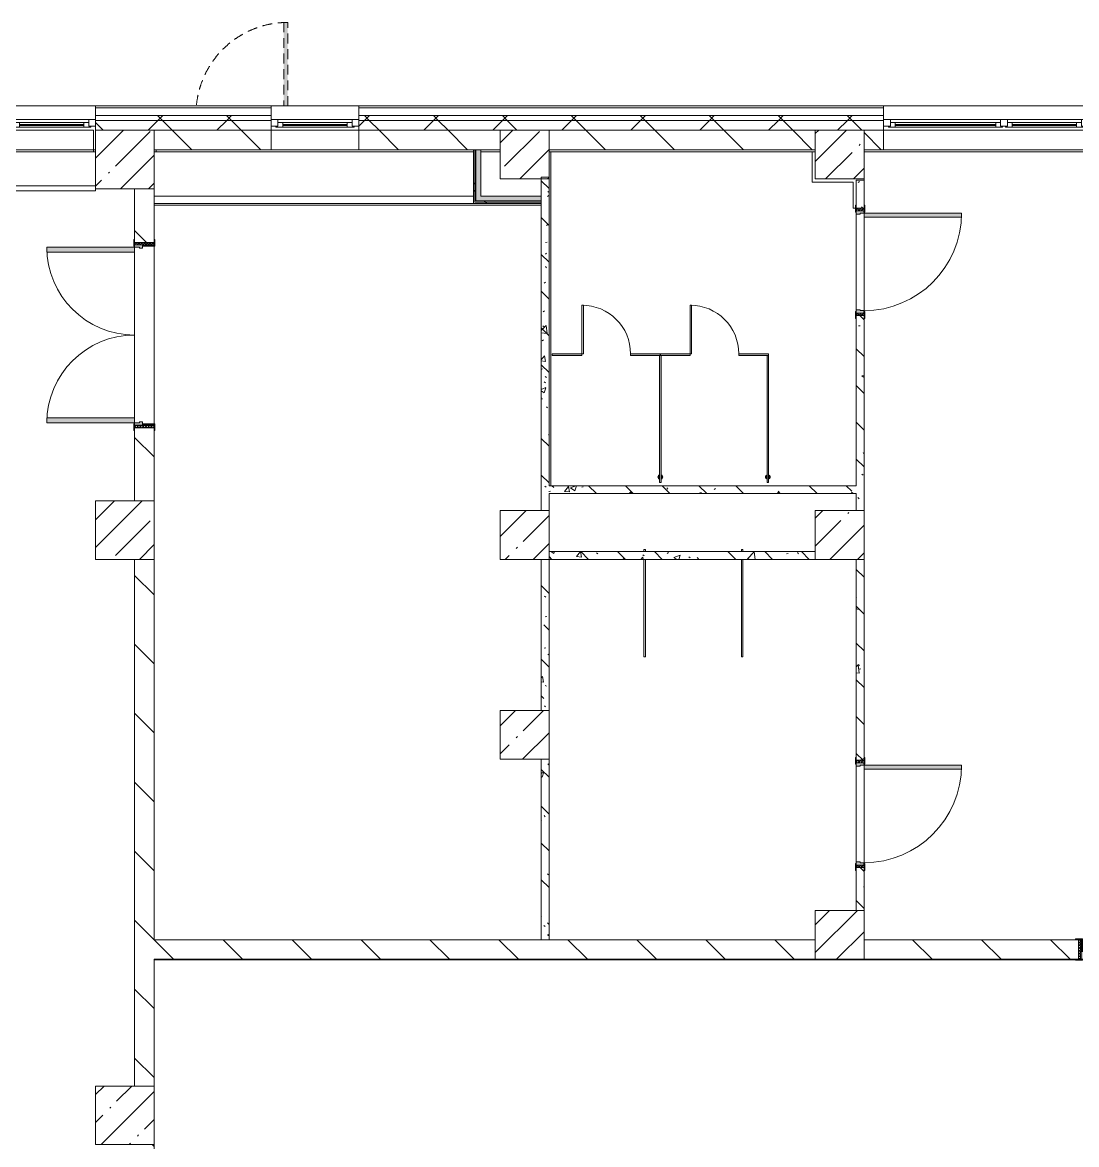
# Model space of a CAD drawing. Header units: millimetres. Extents: x 81609 to 272668, y -8553 to 29000.
# Drawn here: x 211068 to 221877, y 16700 to 28205 of the extents above; entities that cross this region are included whole.
import ezdxf

# ---------------------------------------------------------------- set-up
doc = ezdxf.new("R2010")
doc.units = ezdxf.units.MM
doc.linetypes.add('200_ШТРИХ__ш1_п0_6_', pattern=[160, 100, -60])
for name, color, linetype, lineweight in [('A-DETL-MBND-1', 7, '200_ШТРИХ__ш1_п0_6_', 9), ('A-DOOR-6', 7, 'Continuous', 5), ('A-GENM-3', 7, 'Continuous', 5), ('A-GLAZ-3', 7, 'Continuous', 5), ('A-WALL', 7, 'Continuous', 9), ('A-WALL-2', 7, 'Continuous', 5), ('I-WALL-3', 7, 'Continuous', 5), ('S-COLS-1', 7, 'Continuous', 5)]:
    doc.layers.add(name, color=color, linetype=linetype, lineweight=lineweight)
for name, color, linetype, lineweight, true_color in [('A-DOOR-4', 7, 'Continuous', 5, 0xe2e2e2), ('A-DOOR-5', 7, 'Continuous', 5, 0xaaaaaa), ('A-DOOR-FRAM-2', 7, 'Continuous', 5, 0xe2e2e2), ('A-DOOR-FRAM-4', 7, 'Continuous', 5, 0xaaaaaa), ('A-FLOR-1', 7, 'Continuous', 5, 0xaaaaaa), ('A-GENM-5', 7, 'Continuous', 5, 0xe2ddcd), ('I-WALL-1', 7, 'Continuous', 5, 0xe7e7e7), ('I-WALL-5', 7, 'Continuous', 5, 0x787878)]:
    doc.layers.add(name, color=color, linetype=linetype, lineweight=lineweight, true_color=true_color)
pattern_1 = [(45, (145658, 0), (-285.1231, 285.1231), []), (45, (145943.1, 0), (-285.1231, 285.1231), [504.031, -100.806, 16.764, -84.042])]
pattern_2 = [(135, (145658, 0), (-353.5534, -353.5534), [])]
pattern_3 = [(135, (145658, 0), (-377.1708, -377.1708), [533.4, -88.9, 17.78, -88.9]), (135, (145658, 376.94), (-377.1708, -377.1708), []), (50, (145658, 0), (637.6445, -55.7866), [66.675, -733.425]), (355, (145658, 0), (-123.3494, 668.699), [53.34, -586.74]), (100.451, (145711.1, -4.65), (514.299, 612.908), [56.665, -623.315]), (46.184, (145658, 177.8), (948.7764, -147.15), [100.012, -1100.137]), (96.636, (145737.05, 165.5), (830.909, 865.997), [84.998, -934.973]), (351.184, (145658, 177.8), (830.918, 865.988), [80.01, -880.11]), (21, (145746.9, 133.35), (530.6506, -357.9283), [66.675, -733.425]), (326, (145746.9, 133.35), (216.308, 644.6585), [53.34, -586.74]), (71.451, (145791.1, 103.5), (746.9596, 286.7243), [56.665, -623.315]), (37.5, (145657.99, 0), (10.8105, 295.9426), [16.764, -562.864, 16.764, -578.866, -588.962]), (37.5, (145657.99, 0), (10.8105, 295.9426), [-1175.258, 16.764, -572.198]), (7.5, (145658, 0), (233.8692, 350.6318), [16.764, -322.834, 16.764, -549.529, -224.472]), (7.5, (145658, 0), (233.8692, 350.6318), [-905.891, 16.764, -207.708]), (327.5, (145459.74, 0), (474.5678, -20.0513), [16.764, -205.486, 16.764, -676.656, -920.115]), (327.5, (145459.74, 0), (474.5678, -20.0513), [-915.67, 16.764, -903.351]), (317.5, (145370.84, 0), (518.4522, 88.9934), [16.764, -272.161, 16.764, -443.738, -653.415]), (317.5, (145370.84, 0), (518.4522, 88.9934), [-749.427, 16.764, -636.651])]
pattern_4 = [(45, (145658, 0), (-353.5534, 353.5534), []), (135, (145658, 0), (-353.5534, -353.5534), [])]
pattern_5 = [(45, (145658, 0), (-530.33, 530.33), []), (135, (145658, 0), (-530.33, -530.33), [])]

# ---------------------------------------------------------------- blocks, each defined once
blk = doc.blocks.new('BSC_Колонна _Прямоугольная - 600х600-V215-2_9_3_птичка')
at = {"layer": 'S-COLS-1'}
h = blk.add_hatch(dxfattribs=at)
h.set_pattern_fill('FP_75', color=256, style=0, pattern_type=2)
h.set_pattern_definition([(45, (-66460, -17000), (-285.1231, 285.1231), []), (45, (-66174.88, -17000), (-285.1231, 285.1231), [504.031, -100.806, 16.764, -84.042])])
h.paths.add_polyline_path([(-300, -300), (300, -300), (300, 300), (-300, 300), (-300, 6)])
for p, q in [((300, 300), (-300, 300)), ((-300, 300), (-300, -300)), ((300, -300), (300, 300)), ((-300, -300), (300, -300))]:
    blk.add_line(p, q, dxfattribs=at)
blk = doc.blocks.new('BSC_Колонна _Прямоугольная - 500х500-V240-2_9_3_птичка')
at = {"layer": 'S-COLS-1'}
h = blk.add_hatch(dxfattribs=at)
h.set_pattern_fill('FP_97', color=256, style=0, pattern_type=2)
h.set_pattern_definition([(45, (-73790, -22950), (-285.1231, 285.1231), []), (45, (-73504.88, -22950), (-285.1231, 285.1231), [504.031, -100.806, 16.764, -84.042])])
h.paths.add_polyline_path([(-250, -250), (250, -250), (250, 250), (-250, 250), (-250, -160)])
for p, q in [((250, 250), (-250, 250)), ((-250, 250), (-250, -250)), ((250, -250), (250, 250)), ((-250, -250), (250, -250))]:
    blk.add_line(p, q, dxfattribs=at)
blk = doc.blocks.new('BSC_Колонна _Прямоугольная - 500х500-V241-2_9_3_птичка')
at = {"layer": 'S-COLS-1'}
h = blk.add_hatch(dxfattribs=at)
h.set_pattern_fill('FP_98', color=256, style=0, pattern_type=2)
h.set_pattern_definition([(45, (-70560, -22950), (-285.1231, 285.1231), []), (45, (-70274.88, -22950), (-285.1231, 285.1231), [504.031, -100.806, 16.764, -84.042])])
h.paths.add_polyline_path([(-250, -250), (250, -250), (250, 250), (-250, 250), (-250, -160)])
for p, q in [((250, 250), (-250, 250)), ((-250, 250), (-250, -250)), ((250, -250), (250, 250)), ((-250, -250), (250, -250))]:
    blk.add_line(p, q, dxfattribs=at)
blk = doc.blocks.new('110_Дверь_СКБ_1Ст_Внутренняя1 - Д-4 1100x2100h_су мгн-32375332-2_9_3_птичка')
at = {"layer": 'A-DOOR-4'}
h = blk.add_hatch(color=256, dxfattribs=at)
h.paths.add_polyline_path([(512.5, 100), (512.5, 60), (502.5, 60), (502.5, 20), (537.5, 20), (537.5, 100)])
h.paths.add_polyline_path([(-487.5, 100), (-512.5, 100), (-512.5, 20), (-477.5, 20), (-477.5, 60), (-487.5, 60)])
at = {"layer": 'A-DOOR-5'}
h = blk.add_hatch(dxfattribs=at)
h.set_pattern_fill('FP_22', color=256, style=0, pattern_type=2)
h.set_pattern_definition([(135, (1751.41, 164.685), (-14.14214, -14.14214), []), (225, (1751.41, 164.685), (14.14214, -14.14214), [])])
h.paths.add_polyline_path([(562.5, 100), (537.5, 100), (537.5, -100), (562.5, -100)])
at = {"layer": 'A-DOOR-FRAM-2'}
for points in [[(-487.5, 1100), (-487.5, 100), (-447.5, 100), (-447.5, 1100)], [(-567.5, 108), (-567.5, 100), (-497.5, 100), (-497.5, 108)], [(-497.5, 20), (-512.5, 20), (-512.5, -100), (-497.5, -100)], [(592.5, 108), (522.5, 108), (522.5, 100), (592.5, 100)], [(537.5, 20), (522.5, 20), (522.5, -100), (537.5, -100)], [(-567.5, -100), (-567.5, -108), (-497.5, -108), (-497.5, -100)], [(592.5, -100), (522.5, -100), (522.5, -108), (592.5, -108)]]:
    blk.add_hatch(color=256, dxfattribs=at).paths.add_polyline_path(points)
at = {"layer": 'A-DOOR-FRAM-4'}
h = blk.add_hatch(dxfattribs=at)
h.set_pattern_fill('FP_23', color=256, style=0, pattern_type=2)
h.set_pattern_definition([(45, (-371.384, 164.685), (-14.1421, 14.1421), []), (135, (-371.384, 164.685), (-14.1421, -14.1421), [])])
h.paths.add_polyline_path([(-512.5, 100), (-537.5, 100), (-537.5, -100), (-512.5, -100)])
at = {"layer": 'A-DOOR-5'}
for p, q in [((-487.5, 1100), (-487.5, 100)), ((-447.5, 1100), (-487.5, 1100)), ((-447.5, 100), (-447.5, 1100)), ((-487.5, 100), (-447.5, 100))]:
    blk.add_line(p, q, dxfattribs=at)
blk.add_arc((-487.5, 100), 1000, 360, 90, dxfattribs=at)
at = {"layer": 'A-DOOR-FRAM-4'}
for p, q in [((-497.5, 108), (-567.5, 108)), ((-567.5, 108), (-567.5, 100)), ((-567.5, 100), (-497.5, 100)), ((-512.5, 100), (-537.5, 100)), ((-537.5, 100), (-537.5, -100)), ((-487.5, 100), (-512.5, 100)), ((-512.5, 100), (-512.5, 20)), ((-512.5, -100), (-512.5, 100)), ((-497.5, 100), (-512.5, 100)), ((-512.5, 100), (-512.5, 99)), ((-512.5, 99), (-497.5, 99)), ((-512.5, 20), (-477.5, 20)), ((-497.5, 20), (-512.5, 20)), ((-512.5, 20), (-512.5, -100)), ((-497.5, 100), (-497.5, 108)), ((-497.5, 99), (-497.5, 100)), ((-497.5, -100), (-497.5, 20)), ((-487.5, 60), (-487.5, 100)), ((-477.5, 60), (-487.5, 60)), ((-477.5, 20), (-477.5, 60)), ((512.5, 60), (502.5, 60)), ((502.5, 60), (502.5, 20)), ((502.5, 20), (537.5, 20)), ((512.5, 100), (512.5, 60)), ((537.5, 100), (512.5, 100)), ((592.5, 108), (522.5, 108)), ((522.5, 108), (522.5, 100)), ((537.5, 100), (522.5, 100)), ((522.5, 100), (522.5, 99)), ((522.5, 100), (592.5, 100)), ((522.5, 99), (537.5, 99)), ((537.5, 20), (522.5, 20)), ((522.5, 20), (522.5, -100)), ((537.5, 20), (537.5, 100)), ((562.5, 100), (537.5, 100)), ((537.5, 100), (537.5, -100)), ((537.5, 99), (537.5, 100)), ((537.5, -100), (537.5, 20)), ((562.5, -100), (562.5, 100)), ((592.5, 100), (592.5, 108)), ((-497.5, -100), (-567.5, -100)), ((-567.5, -100), (-567.5, -108)), ((-567.5, -108), (-497.5, -108)), ((-537.5, -100), (-512.5, -100)), ((-512.5, -100), (-497.5, -100)), ((-497.5, -108), (-497.5, -100)), ((522.5, -100), (537.5, -100)), ((592.5, -100), (522.5, -100)), ((522.5, -100), (522.5, -108)), ((522.5, -108), (592.5, -108)), ((537.5, -100), (562.5, -100)), ((592.5, -108), (592.5, -100))]:
    blk.add_line(p, q, dxfattribs=at)
blk = doc.blocks.new('110_Дверь_СКБ_1Ст_Внутренняя1 - Д-4 1100x2100h_су мгн-32391219-2_9_3_птичка')
at = {"layer": 'A-DOOR-4'}
h = blk.add_hatch(color=256, dxfattribs=at)
h.paths.add_polyline_path([(537.5, 40), (512.5, 40), (512.5, 0), (502.5, 0), (502.5, -40), (537.5, -40)])
h.paths.add_polyline_path([(-477.5, 0), (-487.5, 0), (-487.5, 40), (-512.5, 40), (-512.5, -40), (-477.5, -40)])
at = {"layer": 'A-DOOR-5'}
h = blk.add_hatch(dxfattribs=at)
h.set_pattern_fill('FP_8', color=256, style=0, pattern_type=2)
h.set_pattern_definition([(135, (1751.41, 104.685), (-14.14214, -14.14214), []), (225, (1751.41, 104.685), (14.14214, -14.14214), [])])
h.paths.add_polyline_path([(562.5, 40), (537.5, 40), (537.5, -40), (562.5, -40)])
at = {"layer": 'A-DOOR-FRAM-2'}
for points in [[(-447.5, 40), (-447.5, 1040), (-487.5, 1040), (-487.5, 40)], [(-497.5, 40), (-497.5, 48), (-567.5, 48), (-567.5, 40)], [(592.5, 48), (522.5, 48), (522.5, 40), (592.5, 40)], [(-497.5, -40), (-567.5, -40), (-567.5, -48), (-497.5, -48)], [(592.5, -48), (592.5, -40), (522.5, -40), (522.5, -48)]]:
    blk.add_hatch(color=256, dxfattribs=at).paths.add_polyline_path(points)
at = {"layer": 'A-DOOR-FRAM-4'}
h = blk.add_hatch(dxfattribs=at)
h.set_pattern_fill('FP_9', color=256, style=0, pattern_type=2)
h.set_pattern_definition([(45, (-371.384, 104.685), (-14.1421, 14.1421), []), (135, (-371.384, 104.685), (-14.1421, -14.1421), [])])
h.paths.add_polyline_path([(-512.5, 40), (-537.5, 40), (-537.5, -40), (-512.5, -40)])
at = {"layer": 'A-DOOR-5'}
for p, q in [((-487.5, 1040), (-487.5, 40)), ((-447.5, 1040), (-487.5, 1040)), ((-447.5, 40), (-447.5, 1040)), ((-487.5, 40), (-447.5, 40))]:
    blk.add_line(p, q, dxfattribs=at)
blk.add_arc((-487.5, 40), 1000, 360, 90, dxfattribs=at)
at = {"layer": 'A-DOOR-FRAM-4'}
for p, q in [((-497.5, 48), (-567.5, 48)), ((-567.5, 48), (-567.5, 40)), ((-567.5, 40), (-497.5, 40)), ((-512.5, 40), (-537.5, 40)), ((-537.5, 40), (-537.5, -40)), ((-487.5, 40), (-512.5, 40)), ((-512.5, 40), (-512.5, -40)), ((-512.5, -40), (-512.5, 40)), ((-497.5, 40), (-512.5, 40)), ((-512.5, 40), (-512.5, 39)), ((-512.5, 39), (-497.5, 39)), ((-497.5, 40), (-497.5, 48)), ((-497.5, 39), (-497.5, 40)), ((-487.5, 0), (-487.5, 40)), ((-477.5, 0), (-487.5, 0)), ((-477.5, -40), (-477.5, 0)), ((512.5, 0), (502.5, 0)), ((502.5, 0), (502.5, -40)), ((512.5, 40), (512.5, 0)), ((537.5, 40), (512.5, 40)), ((592.5, 48), (522.5, 48)), ((522.5, 48), (522.5, 40)), ((537.5, 40), (522.5, 40)), ((522.5, 40), (522.5, 39)), ((522.5, 40), (592.5, 40)), ((522.5, 39), (537.5, 39)), ((537.5, -40), (537.5, 40)), ((562.5, 40), (537.5, 40)), ((537.5, 40), (537.5, -40)), ((537.5, 39), (537.5, 40)), ((562.5, -40), (562.5, 40)), ((592.5, 40), (592.5, 48)), ((-497.5, -40), (-567.5, -40)), ((-567.5, -40), (-567.5, -48)), ((-567.5, -48), (-497.5, -48)), ((-537.5, -40), (-512.5, -40)), ((-497.5, -39), (-512.5, -39)), ((-512.5, -39), (-512.5, -40)), ((-512.5, -40), (-477.5, -40)), ((-512.5, -40), (-497.5, -40)), ((-497.5, -40), (-497.5, -39)), ((-497.5, -48), (-497.5, -40)), ((502.5, -40), (537.5, -40)), ((537.5, -39), (522.5, -39)), ((522.5, -39), (522.5, -40)), ((522.5, -40), (537.5, -40)), ((592.5, -40), (522.5, -40)), ((522.5, -40), (522.5, -48)), ((522.5, -48), (592.5, -48)), ((537.5, -40), (537.5, -39)), ((537.5, -40), (562.5, -40)), ((592.5, -48), (592.5, -40))]:
    blk.add_line(p, q, dxfattribs=at)
blk = doc.blocks.new('131_Сантехническая перегородка - СП-2-V247-2_9_3_птичка')
at = {"layer": 'A-GENM-3'}
for p, q in [((0, 8), (1000, 8)), ((0, 8), (0, -8)), ((1080, 8), (1100, 8)), ((1100, 8), (1100, -8)), ((1000, -8), (0, -8)), ((1100, -8), (1080, -8))]:
    blk.add_line(p, q, dxfattribs=at)
blk = doc.blocks.new('110_Дверь_СКБ_2Ст - Д-10 1800x2100h_Актовый зал EI30-32403870-2_9_3_птичка')
at = {"layer": 'A-DOOR-4'}
for points in [[(-887.5, 100), (-837.5, 100), (-837.5, 1000), (-887.5, 1000)], [(862.5, 100), (912.5, 100), (912.5, 1000), (862.5, 1000)]]:
    blk.add_hatch(color=256, dxfattribs=at).paths.add_polyline_path(points)
h = blk.add_hatch(color=256, dxfattribs=at)
h.paths.add_polyline_path([(-912.5, 100), (-912.5, 20), (-877.5, 20), (-877.5, 50), (-887.5, 50), (-887.5, 100)])
h.paths.add_polyline_path([(902.5, 20), (937.5, 20), (937.5, 100), (912.5, 100), (912.5, 50), (902.5, 50)])
at = {"layer": 'A-DOOR-5'}
h = blk.add_hatch(dxfattribs=at)
h.set_pattern_fill('FP_115', color=256, style=0, pattern_type=2)
h.set_pattern_definition([(135, (1351.41, 164.685), (-14.1421, -14.1421), []), (225, (1351.41, 164.685), (14.1421, -14.1421), [])])
h.paths.add_polyline_path([(937.5, -100), (962.5, -100), (962.5, 100), (937.5, 100)])
at = {"layer": 'A-DOOR-FRAM-2'}
for points in [[(-967.5, 100), (-897.5, 100), (-897.5, 108), (-967.5, 108)], [(-912.5, -100), (-897.5, -100), (-897.5, 20), (-912.5, 20)], [(922.5, 100), (992.5, 100), (992.5, 108), (922.5, 108)], [(922.5, -100), (937.5, -100), (937.5, 20), (922.5, 20)], [(-967.5, -108), (-897.5, -108), (-897.5, -100), (-967.5, -100)], [(922.5, -108), (992.5, -108), (992.5, -100), (922.5, -100)]]:
    blk.add_hatch(color=256, dxfattribs=at).paths.add_polyline_path(points)
at = {"layer": 'A-DOOR-FRAM-4'}
h = blk.add_hatch(dxfattribs=at)
h.set_pattern_fill('FP_116', color=256, style=0, pattern_type=2)
h.set_pattern_definition([(45, (-771.384, 164.685), (-14.1421, 14.1421), []), (135, (-771.384, 164.685), (-14.1421, -14.1421), [])])
h.paths.add_polyline_path([(-937.5, -100), (-912.5, -100), (-912.5, 100), (-937.5, 100)])
at = {"layer": 'A-DOOR-5'}
for p, q in [((-887.5, 1000), (-887.5, 100)), ((-837.5, 1000), (-887.5, 1000)), ((-837.5, 100), (-837.5, 1000)), ((912.5, 1000), (862.5, 1000)), ((862.5, 1000), (862.5, 100)), ((912.5, 100), (912.5, 1000)), ((-887.5, 100), (-837.5, 100)), ((862.5, 100), (912.5, 100))]:
    blk.add_line(p, q, dxfattribs=at)
for centre, start, end in [((-887.5, 100), 0, 90), ((912.5, 100), 90, 180)]:
    blk.add_arc(centre, 900, start, end, dxfattribs=at)
at = {"layer": 'A-DOOR-FRAM-4'}
for p, q in [((-897.5, 108), (-967.5, 108)), ((-967.5, 108), (-967.5, 100)), ((-967.5, 100), (-897.5, 100)), ((-912.5, 100), (-937.5, 100)), ((-937.5, 100), (-937.5, -100)), ((-887.5, 100), (-912.5, 100)), ((-912.5, 100), (-912.5, 20)), ((-912.5, -100), (-912.5, 100)), ((-912.5, 20), (-877.5, 20)), ((-897.5, 20), (-912.5, 20)), ((-912.5, 20), (-912.5, -100)), ((-897.5, 100), (-897.5, 108)), ((-897.5, -100), (-897.5, 20)), ((-887.5, 50), (-887.5, 100)), ((-877.5, 50), (-887.5, 50)), ((-877.5, 20), (-877.5, 50)), ((912.5, 50), (902.5, 50)), ((902.5, 50), (902.5, 20)), ((902.5, 20), (937.5, 20)), ((912.5, 100), (912.5, 50)), ((937.5, 100), (912.5, 100)), ((992.5, 108), (922.5, 108)), ((922.5, 108), (922.5, 100)), ((922.5, 100), (992.5, 100)), ((937.5, 20), (922.5, 20)), ((922.5, 20), (922.5, -100)), ((937.5, 20), (937.5, 100)), ((962.5, 100), (937.5, 100)), ((937.5, 100), (937.5, -100)), ((937.5, -100), (937.5, 20)), ((962.5, -100), (962.5, 100)), ((992.5, 100), (992.5, 108)), ((-897.5, -100), (-967.5, -100)), ((-967.5, -100), (-967.5, -108)), ((-967.5, -108), (-897.5, -108)), ((-937.5, -100), (-912.5, -100)), ((-912.5, -100), (-897.5, -100)), ((-897.5, -108), (-897.5, -100)), ((922.5, -100), (937.5, -100)), ((992.5, -100), (922.5, -100)), ((922.5, -100), (922.5, -108)), ((922.5, -108), (992.5, -108)), ((937.5, -100), (962.5, -100)), ((992.5, -108), (992.5, -100))]:
    blk.add_line(p, q, dxfattribs=at)
blk = doc.blocks.new('BSC_Колонна _Прямоугольная - 500х500-V284-2_9_3_птичка')
at = {"layer": 'S-COLS-1'}
h = blk.add_hatch(dxfattribs=at)
h.set_pattern_fill('FP_126', color=256, style=0, pattern_type=2)
h.set_pattern_definition([(45, (-70560, -20900), (-285.1231, 285.1231), []), (45, (-70274.88, -20900), (-285.1231, 285.1231), [504.031, -100.806, 16.764, -84.042])])
h.paths.add_polyline_path([(-250, -250), (250, -250), (250, 250), (-250, 250)])
for p, q in [((250, 250), (-250, 250)), ((-250, 250), (-250, -250)), ((250, -250), (250, 250)), ((-250, -250), (250, -250))]:
    blk.add_line(p, q, dxfattribs=at)
blk = doc.blocks.new('120_Окно_СКБ_1Ст - 120_Окно_СКБ_1Ст 900х2500_h_-19906774-2_9_3_птичка')
at = {"layer": 'A-GLAZ-3'}
for p, q in [((-450, -75), (-450, -5)), ((-450, -5), (-380, -5)), ((450, -5), (-450, -5)), ((-380, -75), (-450, -75)), ((-450, -75), (-400, -75)), ((-380, -75), (-400, -75)), ((-400, -75), (-400, -85)), ((-400, -85), (400, -85)), ((400, -85), (-400, -85)), ((-380, -5), (-380, -75)), ((380, -35), (-380, -35)), ((-380, -35), (-380, -75)), ((-330, -85), (-330, -35)), ((-330, -55), (330, -55)), ((330, -65), (-330, -65)), ((330, -85), (330, -35)), ((380, -75), (380, -5)), ((380, -5), (450, -5)), ((380, -75), (380, -35)), ((450, -75), (380, -75)), ((400, -75), (380, -75)), ((400, -75), (450, -75)), ((400, -85), (400, -75)), ((450, -5), (450, -75))]:
    blk.add_line(p, q, dxfattribs=at)
blk = doc.blocks.new('120_Окно_СКБ_2Ст - 120_Окно_СКБ_2Ст 2100х2400 _мал створка справа_-19092174-2_9_3_птичка')
at = {"layer": 'A-GLAZ-3'}
for p, q in [((-1050, -75), (-1050, -5)), ((-1050, -5), (-980, -5)), ((1050, -5), (-1050, -5)), ((-980, -75), (-1050, -75)), ((-1050, -75), (-1000, -75)), ((-980, -75), (-1000, -75)), ((-1000, -75), (-1000, -85)), ((-1000, -85), (170, -85)), ((170, -85), (-1000, -85)), ((-980, -5), (-980, -75)), ((150, -35), (-980, -35)), ((-980, -35), (-980, -75)), ((-930, -85), (-930, -35)), ((-930, -55), (100, -55)), ((100, -65), (-930, -65)), ((100, -85), (100, -35)), ((150, -75), (150, -5)), ((150, -5), (220, -5)), ((150, -75), (150, -35)), ((220, -75), (150, -75)), ((170, -75), (150, -75)), ((170, -75), (200, -75)), ((170, -85), (170, -75)), ((220, -75), (200, -75)), ((200, -75), (200, -85)), ((200, -85), (1000, -85)), ((1000, -85), (200, -85)), ((220, -5), (220, -75)), ((980, -35), (220, -35)), ((220, -35), (220, -75)), ((270, -85), (270, -35)), ((270, -55), (930, -55)), ((930, -65), (270, -65)), ((930, -85), (930, -35)), ((980, -75), (980, -5)), ((980, -5), (1050, -5)), ((980, -75), (980, -35)), ((1050, -75), (980, -75)), ((1000, -75), (980, -75)), ((1000, -75), (1050, -75)), ((1000, -85), (1000, -75)), ((1050, -5), (1050, -75))]:
    blk.add_line(p, q, dxfattribs=at)
blk = doc.blocks.new('BSC_Колонна _Прямоугольная - 500х500-V289-2_9_3_птичка')
at = {"layer": 'S-COLS-1'}
h = blk.add_hatch(dxfattribs=at)
h.set_pattern_fill('FP_129', color=256, style=0, pattern_type=2)
h.set_pattern_definition([(45, (-73790, -18850), (-285.1231, 285.1231), []), (45, (-73504.88, -18850), (-285.1231, 285.1231), [504.031, -100.806, 16.764, -84.042])])
h.paths.add_polyline_path([(-250, -250), (250, -250), (250, 250), (-250, 250)])
for p, q in [((250, 250), (-250, 250)), ((-250, 250), (-250, -250)), ((250, -250), (250, 250)), ((-250, -250), (250, -250))]:
    blk.add_line(p, q, dxfattribs=at)
blk = doc.blocks.new('110_Дверь_СКБ_1Ст_Наружная - ДН-2д_л__ Дверь из подвала ЛК _900 мм в свету_ 3300-22851703-2_9_3_птичка')
at = {"layer": 'A-DETL-MBND-1'}
blk.add_hatch(color=256, dxfattribs=at).paths.add_polyline_path([(489.5, 135), (489.5, 990), (449.5, 990), (449.5, 135)])
for p, q in [((489.5, 990), (449.5, 990)), ((449.5, 990), (449.5, 135)), ((489.5, 135), (489.5, 990))]:
    blk.add_line(p, q, dxfattribs=at)
blk.add_arc((489.5, 50), 940, 90, 174.73278, dxfattribs=at)
blk = doc.blocks.new('131_Сантехническая перегородка_Дверь - СД-1-V330-2_9_3_птичка')
at = {"layer": 'A-GENM-5'}
for points in [[(0, -8), (305, -8), (305, 8), (0, 8)], [(805, -8), (1110, -8), (1110, 8), (805, 8)]]:
    blk.add_hatch(color=256, dxfattribs=at).paths.add_polyline_path(points)
at = {"layer": 'A-DOOR-6'}
for p, q in [((321, 508), (305, 508)), ((305, 8), (305, 508)), ((321, 8), (321, 508)), ((321, 8), (305, 8))]:
    blk.add_line(p, q, dxfattribs=at)
blk.add_arc((305, 8), 500, 360, 90, dxfattribs=at)
at = {"layer": 'A-GENM-3'}
for p, q in [((305, 8), (0, 8)), ((0, 8), (0, -8)), ((305, -8), (305, 8)), ((1110, 8), (805, 8)), ((805, 8), (805, -8)), ((1110, -8), (1110, 8)), ((0, -8), (305, -8)), ((805, -8), (1110, -8))]:
    blk.add_line(p, q, dxfattribs=at)
blk = doc.blocks.new('131_Сантехническая перегородка - СП-4-V336-2_9_3_птичка')
at = {"layer": 'A-GENM-5'}
blk.add_hatch(color=256, dxfattribs=at).paths.add_polyline_path([(1330, 8), (26, 8), (26, -8), (1330, -8)])
at = {"layer": 'A-GENM-3'}
for p, q in [((1330, 8), (26, 8)), ((26, 8), (26, -8)), ((1330, -8), (1330, 8)), ((26, -8), (1330, -8))]:
    blk.add_line(p, q, dxfattribs=at)
at = {"layer": 'A-GENM-3', "flags": 128}
for points in [[(97, 8), (97, 9), (96, 9), (96, 9), (96, 10), (95, 10), (95, 11), (94, 11), (94, 12), (93, 12), (93, 12), (92, 13), (92, 13), (91, 13), (91, 14), (90, 14), (90, 14), (89, 14), (89, 14), (88, 15), (87, 15), (87, 15), (86, 15), (86, 15), (85, 15), (84, 15), (84, 15), (83, 15), (83, 15), (82, 15), (81, 15), (81, 15), (80, 15), (80, 14), (79, 14), (78, 14), (78, 14), (77, 13), (77, 13), (76, 13), (76, 13), (75, 12), (75, 12), (74, 11), (74, 11), (74, 11), (73, 10), (73, 10), (72, 9), (72, 9), (72, 8), (71, 8)], [(71, -8), (72, -9), (72, -9), (72, -9), (73, -10), (73, -10), (74, -11), (74, -11), (75, -12), (75, -12), (76, -12), (76, -13), (77, -13), (77, -13), (78, -14), (78, -14), (79, -14), (79, -14), (80, -14), (80, -15), (81, -15), (82, -15), (82, -15), (83, -15), (83, -15), (84, -15), (85, -15), (85, -15), (86, -15), (86, -15), (87, -15), (88, -15), (88, -15), (89, -14), (89, -14), (90, -14), (90, -14), (91, -13), (92, -13), (92, -13), (93, -13), (93, -12), (94, -12), (94, -11), (94, -11), (95, -11), (95, -10), (96, -10), (96, -9), (96, -9), (97, -8), (97, -8)]]:
    blk.add_lwpolyline(points, dxfattribs=at)
at = {"layer": 'A-GENM-3'}
for radius, start, end in [(24.6, 19.9113, 160.0887), (17.6, 45, 135), (17.6, 45, 135), (15.1, 45, 135), (24.6, 199.9113, 340.0887), (17.6, 225, 315), (17.6, 225, 315), (15.1, 225, 315)]:
    blk.add_arc((84, 0), radius, start, end, dxfattribs=at)
blk = doc.blocks.new('Зашивка приборов отопления29 - Зашивка приборов отопления-33323054-2_9_3_птичка')
at = {"layer": 'A-WALL-2'}
for p, q in [((66780, 26880), (66760, 26880)), ((70036, 26425), (66760, 26425)), ((66760, 26350), (70036, 26350))]:
    blk.add_line(p, q, dxfattribs=at)

msp = doc.modelspace()

# ---------------------------------------------------------------- hatches: boundary and pattern name
at = {"layer": 'A-WALL-2'}
h = msp.add_hatch(dxfattribs=at)
h.set_pattern_fill('FP_68', color=256, style=0, pattern_type=2)
h.set_pattern_definition(pattern_4)
h.paths.add_polyline_path([(230518, 27200), (230518, 27250), (226008, 27250), (226008, 27200), (229846.6, 27200)])
h.paths.add_polyline_path([(222426.5, 27200), (223508, 27200), (223508, 27250), (221998, 27250), (221998, 27200)])
h.paths.add_polyline_path([(209838, 27200), (210918, 27200), (210918, 27250), (209838, 27250)])
h.paths.add_polyline_path([(213151.3, 27200), (213618, 27200), (213615, 27250), (211818, 27250), (211818, 27200), (212223.7, 27200)])
h.paths.add_polyline_path([(214518, 27200), (219898, 27200), (219898, 27250), (214518, 27250)])
h.paths.add_polyline_path([(202021, 27200), (202818, 27200), (202818, 27250), (201567.9, 27250), (201567.9, 27200)])
h.paths.add_polyline_path([(200166, 27200), (200667.9, 27200), (200667.9, 27250), (199518.2, 27250), (199518.2, 27200)])
h.paths.add_polyline_path([(205518, 27200), (206698, 27200), (206698, 27250), (205518, 27250)])
h.paths.add_polyline_path([(195528.4, 27200), (196418.2, 27200), (196418.2, 27250), (195318.3, 27250), (195318.3, 27200)])
h.paths.add_polyline_path([(194418.3, 27200), (194418.3, 27250), (193165, 27250), (193165, 27200), (193673.3, 27200)])
h.paths.add_polyline_path([(190065, 27200), (190065, 27250), (187668, 27250), (187668, 27200), (189035.7, 27200)])
h = msp.add_hatch(dxfattribs=at)
h.set_pattern_fill('FP_68', color=256, style=0, pattern_type=2)
h.set_pattern_definition(pattern_4)
h.paths.add_polyline_path([(229858, 27100), (230518, 27100), (230518, 27200), (226008, 27200), (226008, 27100), (229846.6, 27100)])
h.paths.add_polyline_path([(212223.7, 27100), (213618, 27100), (213615, 27200), (211818, 27200), (211818, 27100)])
h.paths.add_polyline_path([(210918, 27100), (210918, 27200), (209838, 27200), (209838, 27100), (210613.2, 27100)])
h.paths.add_polyline_path([(223508, 27100), (223508, 27200), (221998, 27200), (221998, 27100), (223354, 27100)])
h.paths.add_polyline_path([(214518, 27100), (219898, 27100), (219898, 27200), (214518, 27200)])
h.paths.add_polyline_path([(206658.6, 27100), (206698, 27100), (206698, 27200), (205518, 27200), (205518, 27100), (206413.2, 27100)])
h.paths.add_polyline_path([(199518.2, 27100), (200667.9, 27100), (200667.9, 27200), (199518.2, 27200)])
h.paths.add_polyline_path([(202484.8, 27100), (202818, 27100), (202818, 27200), (201567.9, 27200), (201567.9, 27100), (202021, 27100)])
h.paths.add_polyline_path([(194418.3, 27100), (194418.3, 27200), (193165, 27200), (193165, 27100), (193673.3, 27100)])
h.paths.add_polyline_path([(190065, 27100), (190065, 27200), (187718, 27200), (187718, 27100), (189035.7, 27100)])
h.paths.add_polyline_path([(195318.3, 27100), (196418.2, 27100), (196418.2, 27200), (195318.3, 27200)])
at = {"layer": 'I-WALL-1'}
for points in [[(215768.6, 26425), (215768.6, 26900), (215718.6, 26900), (215718.6, 26425)], [(216388, 26375), (216388, 26425), (215718.6, 26425), (215718.6, 26375), (215933.8, 26375)]]:
    msp.add_hatch(color=256, dxfattribs=at).paths.add_polyline_path(points)
at = {"layer": 'I-WALL-3'}
h = msp.add_hatch(dxfattribs=at)
h.set_pattern_fill('FP_79', color=256, style=0, pattern_type=2)
h.set_pattern_definition(pattern_2)
h.paths.add_polyline_path([(227064.1, 26900), (229858, 26900), (229858, 27100), (226808, 27100), (226808, 26900)])
h.paths.add_polyline_path([(226308, 26900), (226308, 27100), (226008, 27100), (226008, 26900), (226136.5, 26900)])
h.paths.add_polyline_path([(215933.8, 26900), (215968, 26900), (215968, 27100), (214518, 27100), (214518, 26900), (215006.3, 26900)])
h.paths.add_polyline_path([(216861.3, 26900), (219198, 26900), (219198, 27100), (216468, 27100), (216468, 26900)])
h.paths.add_polyline_path([(212418, 26900), (213618, 26900), (213615, 27100), (212418, 27100)])
h.paths.add_polyline_path([(221998, 26900), (222408, 26900), (222408, 27100), (221998, 27100)])
h.paths.add_polyline_path([(223508, 26900), (223508, 27100), (222908, 27100), (222908, 26900), (223354, 26900)])
h.paths.add_polyline_path([(219898, 26900), (219898, 27100), (219698, 27100), (219698, 26900)])
h.paths.add_polyline_path([(201567.9, 26900), (202818, 26900), (202818, 27100), (201567.9, 27100)])
h.paths.add_polyline_path([(205518, 26900), (206718, 26900), (206718, 27100), (205518, 27100)])
h.paths.add_polyline_path([(200166, 26900), (200667.9, 26900), (200667.9, 27100), (199518.2, 27100), (199518.2, 26900)])
h.paths.add_polyline_path([(210122.8, 26900), (210918, 26900), (210918, 27100), (209818, 27100), (209818, 26900)])
h.paths.add_polyline_path([(196022.8, 26900), (196418.2, 26900), (196418.2, 27100), (196022.8, 27100)])
h = msp.add_hatch(dxfattribs=at)
h.set_pattern_fill('FP_162', color=256, style=0, pattern_type=2)
h.set_pattern_definition(pattern_5)
h.paths.add_polyline_path([(215706.1, 26362.5), (215706.1, 26900), (215693.6, 26900), (215693.6, 26362.5)])
h = msp.add_hatch(dxfattribs=at)
h.set_pattern_fill('FP_162', color=256, style=0, pattern_type=2)
h.set_pattern_definition(pattern_5)
h.paths.add_polyline_path([(215718.6, 26375), (215718.6, 26900), (215706.1, 26900), (215706.1, 26375)])
h = msp.add_hatch(dxfattribs=at)
h.set_pattern_fill('FP_79', color=256, style=0, pattern_type=2)
h.set_pattern_definition(pattern_2)
h.paths.add_polyline_path([(212218, 12300), (212418, 12300), (212418, 15175), (212218, 15175), (212218, 13534.8)])
h.paths.add_polyline_path([(212418, 16625), (212418, 16700), (212218, 16700), (212223.7, 16625)])
h.paths.add_polyline_path([(212280.1, 17300), (212418, 17300), (212418, 22700), (212218, 22700), (212218, 17300)])
h.paths.add_polyline_path([(212418, 23300), (212418, 24050), (212218, 24050), (212218, 23300)])
h.paths.add_polyline_path([(212418, 25950), (212418, 26500), (212218, 26500), (212218, 25950)])
h = msp.add_hatch(dxfattribs=at)
h.set_pattern_fill('FP_162', color=256, style=0, pattern_type=2)
h.set_pattern_definition(pattern_5)
h.paths.add_polyline_path([(216388, 26350), (216388, 26362.5), (215693.6, 26362.5), (215693.6, 26350), (215933.8, 26350)])
h = msp.add_hatch(dxfattribs=at)
h.set_pattern_fill('FP_162', color=256, style=0, pattern_type=2)
h.set_pattern_definition(pattern_5)
h.paths.add_polyline_path([(216388, 26362.5), (216388, 26375), (215706.1, 26375), (215706.1, 26362.5), (215933.8, 26362.5)])
h = msp.add_hatch(dxfattribs=at)
h.set_pattern_fill('FP_79', color=256, style=0, pattern_type=2)
h.set_pattern_definition(pattern_2)
h.paths.add_polyline_path([(227991.6, 18600), (229858, 18600), (229858, 18800), (225838, 18800), (225838, 18600), (226136.5, 18600)])
h.paths.add_polyline_path([(223028, 18600), (224238, 18600), (224238, 18800), (222998, 18800), (222998, 18600)])
h.paths.add_polyline_path([(212418, 18600), (219198, 18600), (219198, 18800), (212418, 18800)])
h.paths.add_polyline_path([(219698, 18600), (221898, 18600), (221898, 18800), (219698, 18800), (219698, 18681)])
at = {"layer": 'I-WALL-5'}
h = msp.add_hatch(dxfattribs=at)
h.set_pattern_fill('FP_83', color=256, style=0, pattern_type=2)
h.set_pattern_definition(pattern_3)
h.paths.add_polyline_path([(216468, 21150), (216464.1, 22700), (216388, 22700), (216388, 21150)])
h.paths.add_polyline_path([(216461.7, 23200), (216468, 23200), (216468, 26617.5), (216388, 26617.5), (216388, 23200), (216459.1, 23200)])
h = msp.add_hatch(dxfattribs=at)
h.set_pattern_fill('FP_83', color=256, style=0, pattern_type=2)
h.set_pattern_definition(pattern_3)
h.paths.add_polyline_path([(219665.6, 19100), (219698, 19100), (219698, 19540), (219618, 19540), (219618, 19100)])
h.paths.add_polyline_path([(219698, 20640), (219698, 22700), (219618, 22700), (219618, 20640)])
h.paths.add_polyline_path([(219698, 23200), (219698, 25200), (219618, 25200), (219618, 23200), (219631.9, 23200)])
h.paths.add_polyline_path([(219698, 26300), (219698, 26587.5), (219618, 26587.5), (219618, 26300), (219643.9, 26300)])
h = msp.add_hatch(dxfattribs=at)
h.set_pattern_fill('FP_83', color=256, style=0, pattern_type=2)
h.set_pattern_definition(pattern_3)
h.paths.add_polyline_path([(216468, 23375), (219618, 23375), (219618, 23455), (216468, 23455)])
h = msp.add_hatch(dxfattribs=at)
h.set_pattern_fill('FP_83', color=256, style=0, pattern_type=2)
h.set_pattern_definition(pattern_3)
h.paths.add_polyline_path([(218716.4, 22700), (219198, 22700), (219198, 22780), (216468, 22780), (216468, 22700), (216861.3, 22700)])
h = msp.add_hatch(dxfattribs=at)
h.set_pattern_fill('FP_83', color=256, style=0, pattern_type=2)
h.set_pattern_definition(pattern_3)
h.paths.add_polyline_path([(216388, 18800), (216468, 18800), (216468, 20650), (216388, 20650), (216388, 20476.2)])
at = {"layer": 'S-COLS-1'}
h = msp.add_hatch(dxfattribs=at)
h.set_pattern_fill('FP_76', color=256, style=0, pattern_type=2)
h.set_pattern_definition(pattern_1)
h.paths.add_polyline_path([(212418, 26500), (212418, 27100), (211818, 27100), (211818, 26500), (212223.7, 26500)])
h = msp.add_hatch(dxfattribs=at)
h.set_pattern_fill('FP_76', color=256, style=0, pattern_type=2)
h.set_pattern_definition(pattern_1)
h.paths.add_polyline_path([(215968, 26600), (216468, 26600), (216468, 27100), (215968, 27100), (215968, 26839.2)])
h = msp.add_hatch(dxfattribs=at)
h.set_pattern_fill('FP_76', color=256, style=0, pattern_type=2)
h.set_pattern_definition(pattern_1)
h.paths.add_polyline_path([(219198, 26600), (219698, 26600), (219698, 27100), (219198, 27100), (219198, 26900)])
h = msp.add_hatch(dxfattribs=at)
h.set_pattern_fill('FP_76', color=256, style=0, pattern_type=2)
h.set_pattern_definition(pattern_1)
h.paths.add_polyline_path([(212418, 22700), (212418, 23300), (211818, 23300), (211818, 22700), (212218, 22700)])

# ---------------------------------------------------------------- linework, layer by layer
at = {"layer": 'A-FLOR-1'}
for p, q in [((211818, 26880), (211798, 26880)), ((216488, 26880), (216488, 23455)), ((219167, 26569), (219167, 26880)), ((221977, 26879), (219698, 26879)), ((219698, 26600), (219698, 26587.5)), ((219587, 26569), (219167, 26569)), ((219587, 26300), (219587, 26569)), ((216388, 26330), (212418, 26330)), ((219610, 26300), (219587, 26300)), ((221868, 18592.9), (212418, 18592.9))]:
    msp.add_line(p, q, dxfattribs=at)
at = {"layer": 'A-WALL'}
for p, q in [((213618, 27330), (211818, 27330)), ((219898, 27330), (214518, 27330)), ((213618, 27250), (211818, 27250)), ((213618, 27200), (211818, 27200)), ((219898, 27250), (214518, 27250)), ((219898, 27200), (214518, 27200)), ((213618, 27100), (212418, 27100)), ((215968, 27100), (214518, 27100)), ((219198, 27100), (216468, 27100)), ((219898, 27100), (219698, 27100)), ((215706.1, 26900), (215706.1, 26362.5)), ((215718.6, 26900), (215718.6, 26375)), ((215706.1, 26362.5), (216388, 26362.5)), ((215718.6, 26375), (216388, 26375)), ((216388, 18800), (216468, 18800))]:
    msp.add_line(p, q, dxfattribs=at)
at = {"layer": 'A-WALL-2'}
for p, q in [((238968, 27350), (195318.3, 27350)), ((211818, 27350), (211818, 27100)), ((213618, 27100), (213618, 27350)), ((214518, 27350), (214518, 27100)), ((219898, 27100), (219898, 27350)), ((211818, 27100), (212418, 27100)), ((215968, 27100), (216468, 27100)), ((219198, 27100), (219698, 27100))]:
    msp.add_line(p, q, dxfattribs=at)
at = {"layer": 'I-WALL-3'}
for p, q in [((210918, 27100), (211798, 27100)), ((211798, 26880), (211798, 27100)), ((212418, 27100), (212418, 26900)), ((213618, 26900), (213618, 27100)), ((213618, 27100), (214518, 27100)), ((214518, 27100), (214518, 26900)), ((215968, 26900), (215968, 27100)), ((216468, 27100), (216468, 26900)), ((219198, 26900), (219198, 27100)), ((219698, 27100), (219698, 26900)), ((219898, 26900), (219898, 27100)), ((219898, 27100), (221998, 27100)), ((211818, 26900), (196022.8, 26900)), ((211798, 26880), (206418, 26880)), ((212418, 26900), (215968, 26900)), ((212438, 26900), (212438, 26880)), ((215694.1, 26880), (212438, 26880)), ((215768.6, 26900), (215693.6, 26900)), ((215693.6, 26900), (215693.6, 26350)), ((215768.6, 26425), (215768.6, 26900)), ((215968, 26880), (215768.6, 26880)), ((216468, 26900), (219198, 26900)), ((219198, 26880), (216468, 26880)), ((222408, 26900), (219698, 26900)), ((221998.9, 26880), (219698, 26880)), ((216388, 26617.5), (216388, 23200)), ((216468, 26617.5), (216388, 26617.5)), ((216468, 23455), (216468, 26617.5)), ((219618, 26587.5), (219618, 26330)), ((219698, 26587.5), (219618, 26587.5)), ((219698, 26330), (219698, 26587.5)), ((206439, 26529), (211818, 26529)), ((211818.5, 26479), (206439, 26479)), ((211818.5, 26500.3), (211818.5, 26479)), ((212418, 26500), (212218, 26500)), ((212218, 26500), (212218, 25980)), ((212418, 25980), (212418, 26500)), ((215693.6, 26350), (216388, 26350)), ((216388, 26425), (215768.6, 26425)), ((219618, 25260), (219618, 26240)), ((219698, 26210), (219698, 25250)), ((212418, 25910), (212418, 24090)), ((212218, 24150), (212218, 25850)), ((219618, 25170), (219618, 23455)), ((219698, 23200), (219698, 25170)), ((212218, 24020), (212218, 23300)), ((212418, 23300), (212418, 24020)), ((219618, 23455), (216468, 23455)), ((216468, 23375), (219618, 23375)), ((216468, 23200), (216468, 23375)), ((219618, 23375), (219618, 23200)), ((212218, 23300), (212418, 23300)), ((219198, 22780), (216468, 22780)), ((212218, 22700), (212218, 17300)), ((212418, 22700), (212218, 22700)), ((212418, 18800), (212418, 22700)), ((216388, 22700), (216388, 21150)), ((216468, 21150), (216468, 22700)), ((216468, 22700), (219198, 22700)), ((219618, 22700), (219618, 20670)), ((219698, 20670), (219698, 22700)), ((216388, 20650), (216388, 18800)), ((216468, 18800), (216468, 20650)), ((219618, 19600), (219618, 20580)), ((219698, 20550), (219698, 19590)), ((219618, 19510), (219618, 19100)), ((219698, 19100), (219698, 19510)), ((216388, 18800), (212418, 18800)), ((219198, 18800), (216468, 18800)), ((221868, 18800), (219698, 18800)), ((212418, 17300), (212418, 18600)), ((212418, 18600), (219198, 18600)), ((219698, 18600), (221868, 18600)), ((212418, 16655), (212418, 16700))]:
    msp.add_line(p, q, dxfattribs=at)
at = {"layer": 'S-COLS-1'}
for p, q in [((212418, 27100), (211818, 27100)), ((211818, 27100), (211818, 26500)), ((212418, 26900), (212418, 27100)), ((216468, 27100), (215968, 27100)), ((215968, 27100), (215968, 26900)), ((216468, 26900), (216468, 27100)), ((219698, 27100), (219198, 27100)), ((219198, 27100), (219198, 26900)), ((219698, 26900), (219698, 27100)), ((212418, 26500), (212418, 26900)), ((215968, 26900), (215968, 26600)), ((216468, 26600), (216468, 26900)), ((219198, 26900), (219198, 26600)), ((219698, 26600), (219698, 26900)), ((215968, 26600), (216468, 26600)), ((219198, 26600), (219698, 26600)), ((211818, 26500), (212418, 26500)), ((212218, 23300), (211818, 23300)), ((211818, 23300), (211818, 22700)), ((212418, 23300), (212218, 23300)), ((212418, 22700), (212418, 23300)), ((211818, 22700), (212218, 22700)), ((212218, 22700), (212418, 22700))]:
    msp.add_line(p, q, dxfattribs=at)

# ---------------------------------------------------------------- block references
at = {"layer": 'A-DETL-MBND-1'}
msp.add_blockref('110_Дверь_СКБ_1Ст_Наружная - ДН-2д_л__ Дверь из подвала ЛК _900 мм в свету_ 3300-22851703-2_9_3_птичка', (213298.5, 27215), dxfattribs=at)
at = {"layer": 'A-DOOR-5'}
for name, p, rotation in [('110_Дверь_СКБ_1Ст_Внутренняя1 - Д-4 1100x2100h_су мгн-32391219-2_9_3_птичка', (219658, 25762.5), 269.9999999999999), ('110_Дверь_СКБ_2Ст - Д-10 1800x2100h_Актовый зал EI30-32403870-2_9_3_птичка', (212318, 24987.5), 89.9999999999999), ('110_Дверь_СКБ_1Ст_Внутренняя1 - Д-4 1100x2100h_су мгн-32391219-2_9_3_птичка', (219658, 20102.5), 269.9999999999999), ('110_Дверь_СКБ_1Ст_Внутренняя1 - Д-4 1100x2100h_су мгн-32375332-2_9_3_птичка', (222460.5, 18700), 180)]:
    msp.add_blockref(name, p, dxfattribs=dict(at, rotation=rotation))
at = {"layer": 'A-GENM-3'}
for p in [(216499, 24798.5), (217609.4, 24798.5)]:
    msp.add_blockref('131_Сантехническая перегородка_Дверь - СД-1-V330-2_9_3_птичка', p, dxfattribs=at)
for name, p, rotation in [('131_Сантехническая перегородка - СП-4-V336-2_9_3_птичка', (217609.4, 23460.5), 90.00000000001177), ('131_Сантехническая перегородка - СП-4-V336-2_9_3_птичка', (218711.7, 23460.5), 90.00000000001177), ('131_Сантехническая перегородка - СП-2-V247-2_9_3_птичка', (217448, 21700), 90.00000000000006), ('131_Сантехническая перегородка - СП-2-V247-2_9_3_птичка', (218448, 21700), 90.00000000000006)]:
    msp.add_blockref(name, p, dxfattribs=dict(at, rotation=rotation))
at = {"layer": 'A-GLAZ-3'}
for name, p in [('120_Окно_СКБ_1Ст - 120_Окно_СКБ_1Ст 900х2500_h_-19906774-2_9_3_птичка', (211368, 27215)), ('120_Окно_СКБ_1Ст - 120_Окно_СКБ_1Ст 900х2500_h_-19906774-2_9_3_птичка', (214068, 27215)), ('120_Окно_СКБ_2Ст - 120_Окно_СКБ_2Ст 2100х2400 _мал створка справа_-19092174-2_9_3_птичка', (220948, 27215))]:
    msp.add_blockref(name, p, dxfattribs=at)
at = {"layer": 'A-WALL-2'}
msp.add_blockref('Зашивка приборов отопления29 - Зашивка приборов отопления-33323054-2_9_3_птичка', (145658, 0), dxfattribs=at)
at = {"layer": 'S-COLS-1'}
for name, p in [('BSC_Колонна _Прямоугольная - 500х500-V241-2_9_3_птичка', (216218, 22950)), ('BSC_Колонна _Прямоугольная - 500х500-V240-2_9_3_птичка', (219448, 22950)), ('BSC_Колонна _Прямоугольная - 500х500-V284-2_9_3_птичка', (216218, 20900)), ('BSC_Колонна _Прямоугольная - 500х500-V289-2_9_3_птичка', (219448, 18850)), ('BSC_Колонна _Прямоугольная - 600х600-V215-2_9_3_птичка', (212118, 17000))]:
    msp.add_blockref(name, p, dxfattribs=at)

doc.saveas('drawing.dxf')
